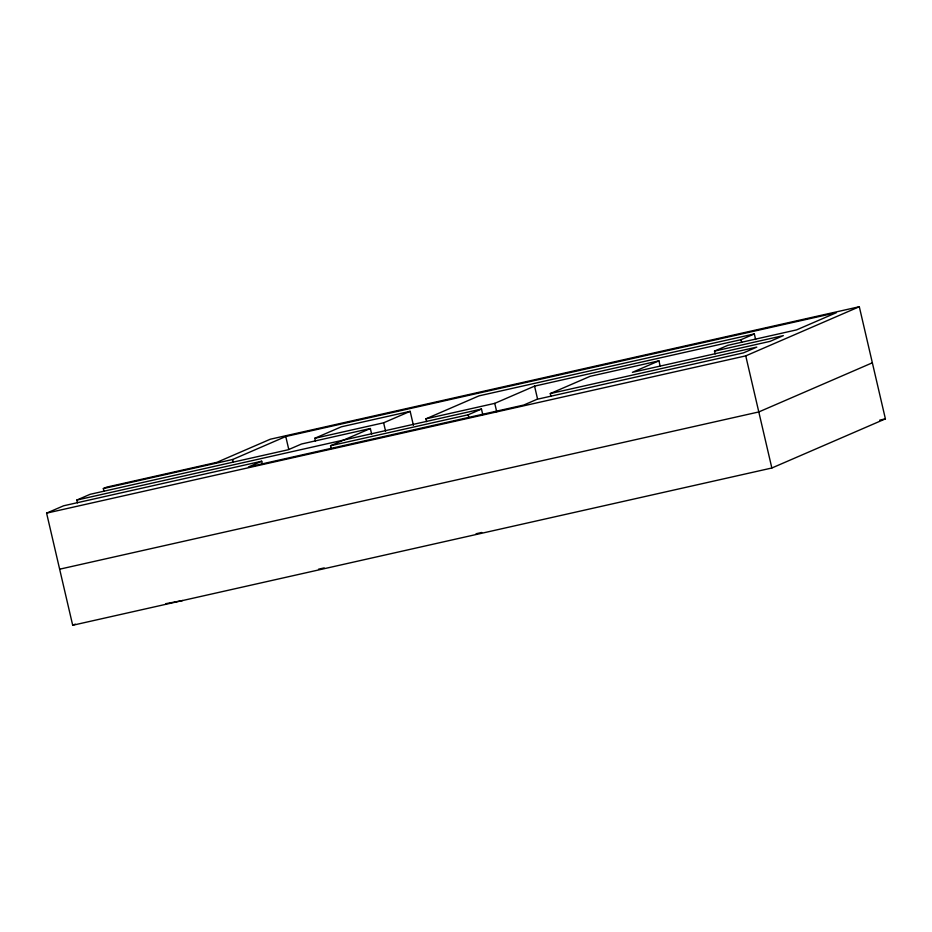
<?xml version="1.0" encoding="UTF-8"?>
<svg xmlns="http://www.w3.org/2000/svg" width="932" height="932" viewBox="0 0 932 932"><rect width="100%" height="100%" fill="white"/><g stroke="black" fill="none" stroke-linecap="round" stroke-linejoin="round"><path stroke-width="1.4" d="M104 491.374L103.347 488.578L106.726 487.121L216.865 462.342L270.268 439.228L859.304 306.733L885.4 418.864L771.847 468.004L72.696 625.267L46.6 513.136L63.574 505.796L261.717 461.224L262.37 464.031M77.461 502.861L76.808 500.065L90.078 494.321L288.256 449.737L301.525 444.005L370.353 428.522L371.658 434.126M103.347 488.578L232.697 459.488L285.763 436.514L836.412 312.663L796.604 329.881L727.776 345.364L714.506 351.108L715.159 353.915M261.717 461.224L248.448 466.967L523.772 405.036L537.03 399.304L743.526 352.855L756.796 347.112L550.299 393.56L550.952 396.356M315.447 441.092L314.795 438.285L341.333 426.809L410.162 411.327L413.424 425.33M331.198 448.548L330.545 445.741L370.353 428.522M314.795 438.285L383.623 422.802L410.162 411.327M426.576 421.637L425.924 418.841L479.001 395.867L754.326 333.936L755.631 339.539M330.545 445.741L468.202 414.775L481.471 409.043L482.776 414.647M425.924 418.841L494.752 403.358L534.56 386.128L741.057 339.679L754.326 333.936M550.299 393.56L590.107 376.33L658.936 360.847L660.24 366.451M658.936 360.847L632.409 372.334L770.065 341.368L783.334 335.625L714.506 351.108M72.696 625.267L75.294 624.137M46.6 513.136L745.751 355.873L859.304 306.733M872.352 362.804L758.799 411.944L59.648 569.196M76.808 500.065L481.471 409.043M879.726 420.134L885.4 418.864M318.534 569.196L324.208 567.914M476.066 533.756L481.739 532.487M165.873 603.668L182.812 600.488M745.751 355.873L771.847 468.004M741.057 339.679L741.709 342.487M534.56 386.128L537.496 398.733M494.752 403.358L496.709 411.758M468.202 414.775L468.854 417.583M383.623 422.802L385.58 431.213M285.763 436.514L288.699 449.131M232.697 459.488L233.35 462.284"/></g></svg>
